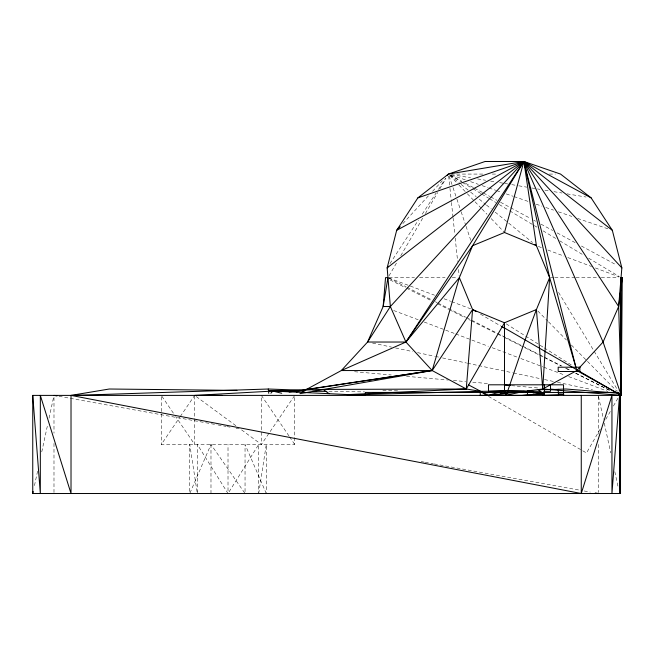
<?xml version="1.0" encoding="UTF-8"?>
<svg xmlns="http://www.w3.org/2000/svg" width="655" height="655" viewBox="0 0 655 655"><rect width="100%" height="100%" fill="white"/><g stroke="black" fill="none" stroke-linecap="round" stroke-linejoin="round"><path stroke-width="0.49" stroke-dasharray="3.27 2.46" d="M258.7 493.518L266.282 444.45L266.282 492.494M34.469 485.584L37.687 470.716M41.756 451.884L47.766 424.137M49.051 418.185L53.554 397.372M266.282 493.518L245.044 444.45L245.044 493.518L210.984 444.45L189.753 493.518L189.753 444.45L197.327 493.518L197.327 444.45L228.014 493.518L228.014 444.45M600.226 429.058L586.512 452.982L582.099 450.435M605.818 419.315L610.894 410.456M613.432 406.026L618.009 398.052M388.98 275.87L396.676 262.712M400.778 255.687L422.819 217.951M425.39 213.563L437.687 192.505M439.742 188.992L445.891 178.463M229.094 491.799L258.7 444.45L258.7 492.494M389.938 263.637L418.365 220.137M422.262 214.16L436.197 192.84M438.424 189.426L445.67 178.34M241.605 429.917L261.378 444.45L294.742 395.391L294.742 444.45L161.294 444.45L179.699 417.382M180.272 416.539L194.076 396.234M402.882 223.576L428.435 195.82M432.578 191.326L442.24 180.821M456.609 174.074L484.119 174.074M492.273 174.074L497.366 174.074M549.332 174.074L555.448 174.074M550.65 277.63L553.688 277.63M554.703 277.63L574.951 277.63M575.966 277.63L600.267 277.638M601.274 277.638L618.492 277.638M388.98 277.63L414.484 277.63M419.577 277.63L445.081 277.63M452.22 277.63L457.321 277.63M328.867 391.428L364.606 391.878M382.848 390.536L398.174 390.847M354.568 371.721L391.256 374.979M406.534 376.33L448.315 380.039M453.407 380.49L465.639 381.578M472.771 382.209L488.049 383.56M511.49 385.639L539 388.079M451.475 174.574L470.56 177.759M477.593 178.93L485.633 180.272M490.66 181.116L494.672 181.787M499.7 182.622L503.72 183.294M504.727 183.457L507.74 183.965M511.76 184.636L517.786 185.635M518.793 185.807L526.825 187.15M531.852 187.985L539.892 189.328M544.911 190.163L548.931 190.834M553.958 191.678L561.99 193.012M567.017 193.855L586.11 197.04M59.015 396.3L216.977 424.776M217.984 424.956L226.032 426.405M227.039 426.585L230.061 427.134M236.095 428.223L239.108 428.763M421.222 461.595L424.235 462.135M425.242 462.324L433.291 463.773M434.298 463.953L579.176 490.071M584.211 490.98L590.245 492.069M372.572 343.089L391.567 347.117M395.563 347.969L412.552 351.571M417.554 352.636L434.543 356.238M435.542 356.451L438.547 357.081M442.543 357.933L466.532 363.026M467.531 363.238L512.505 372.777M513.504 372.99L540.498 378.713M544.493 379.564L553.491 381.472M557.487 382.315L592.472 389.741M451.352 175.065L465.811 180.027M470.626 181.681L478.338 184.333M482.195 185.652L487.983 187.641M488.941 187.969L495.696 190.286M496.654 190.613L501.476 192.275M506.299 193.929L513.045 196.246M514.011 196.574L528.47 201.535M536.175 204.188L541.963 206.169M545.82 207.496L553.532 210.14M558.347 211.794L571.848 216.428M577.628 218.418L608.479 229.004M538.32 246.427L542.119 247.86M547.826 250.013L563.988 256.113M567.795 257.546L591.563 266.511M595.37 267.944L619.139 276.909M388.906 277.99L434.552 295.2M444.057 298.786L450.714 301.3M451.663 301.652L470.683 308.824M393.671 310.511L419.487 320.262M424.268 322.063L454.873 333.624M455.831 333.993L488.352 346.274M492.175 347.715L517.041 357.106M520.864 358.555L542.864 366.865M543.814 367.226L564.856 375.168M568.687 376.617L607.897 391.428M390.11 279.931L405.65 287.75M406.567 288.208L431.244 300.629M437.638 303.846L448.609 309.373M449.526 309.831L465.058 317.65M468.718 319.493L470.544 320.41M471.461 320.868L497.055 333.747M497.964 334.214L503.449 336.973M504.366 337.431L543.666 357.212M544.583 357.671L561.032 365.948M565.601 368.249L569.26 370.091M575.655 373.309L610.394 390.789M388.873 278.088L406.19 286.898M407.107 287.365L431.719 299.884M435.37 301.734L437.188 302.667M438.105 303.126L465.451 317.036M466.368 317.503L470.92 319.82M471.837 320.279L538.385 354.126M539.302 354.592L562.096 366.186M566.649 368.503L569.392 369.895M575.77 373.137L609.502 390.29M450.255 175.041L461.931 181.361M465.525 183.31L473.614 187.682M474.515 188.173L482.596 192.545M483.496 193.028L489.784 196.434M490.685 196.918L496.973 200.324M500.567 202.272L530.214 218.311M533.809 220.26L535.602 221.234M540.989 224.149L552.673 230.47M557.168 232.902L576.032 243.111M581.419 246.026L616.461 264.988M488.491 396.398L581.214 449.919M480.5 314.171L500.739 325.994M450.206 175.122L461.595 181.959M462.471 182.483L472.108 188.263M472.984 188.787L480.868 193.52M481.744 194.044L488.753 198.252M489.629 198.776L495.761 202.46M499.266 204.556L508.902 210.345M509.778 210.869L536.936 227.162M543.069 230.847L556.21 238.731M559.714 240.827L583.368 255.024M588.624 258.176L619.286 276.574M506.233 323.857L543.421 347.338M544.289 347.887L572.83 365.908M235.841 425.676L194.658 395.391L194.658 444.45L175.671 416.539M450.042 175.36L460.342 183.752M461.136 184.399L469.856 191.497M470.642 192.144L476.193 196.664M479.362 199.243L485.699 204.409M486.493 205.048L491.25 208.92M495.213 212.154L507.887 222.479M508.681 223.126L532.458 242.481M537.845 310.994L547.842 321.147M548.554 321.867L566.411 339.986M571.406 345.062L617.108 391.453M449.862 175.532L458.263 184.292M458.967 185.021L466.671 193.061M467.375 193.79L474.376 201.093M475.08 201.822L481.384 208.396M482.08 209.125L486.984 214.234M491.193 218.614L503.801 231.764M288.986 435.993L261.378 395.391L261.378 444.45M289.567 436.844L294.742 444.45M173.37 413.158L161.294 395.391L161.294 444.45M558.584 292.417L618.042 390.732M449.109 176.007L452.695 186.659M453.023 187.625L456.609 198.277M456.936 199.243L460.85 210.861M461.169 211.827L465.738 225.385M466.065 226.352L471.281 241.842M598.506 396.381L603.443 419.175M604.303 423.146L610.738 452.875M614.816 471.715L618.246 487.566M448.675 176.105L449.846 187.273M449.952 188.288L451.344 201.486M451.451 202.501L452.949 216.715M453.055 217.73L454.767 233.974M455.192 238.035L457.649 261.386M458.508 269.508L459.147 275.599M598.293 396.414L598.293 435.256M598.293 444.45L598.293 492.494M210.984 444.45L210.984 493.518M53.988 397.438L53.988 433.209M53.988 443.435L53.988 492.494"/><path stroke-width="0.98" d="M468.62 384.927L488.311 395.374L522.002 395.374L527.455 394.687L544.477 394.236L544.477 384.804M527.455 395.374L527.463 390.945L542.733 388.996L621.267 395.374L622.25 277.63L620.514 277.638L620.514 493.518L32.75 493.518L32.75 395.391L619.532 395.391L621.284 393.491L618.648 306.532L621.849 267.903L612.335 230.331L591.129 197.875L560.541 174.074L523.885 161.482L485.118 161.482L448.454 174.074L417.865 197.875L396.668 230.331L387.154 267.903L390.355 306.532L405.928 342.033L432.177 370.55L466.27 388.996L480.238 391.33L527.463 390.945L542.79 394.277L542.79 395.374L558.428 394.736L558.207 389.316L565.936 388.996L621.284 393.491M620.522 282.747L620.514 493.518L619.532 395.391L611.95 493.518L611.95 395.391L581.263 493.518L71.018 395.391L71.018 493.518L40.332 395.391L40.332 493.518L32.75 395.391M622.25 277.63L618.648 306.532L603.075 342.033L576.826 370.55L542.733 388.996L549.635 277.63L523.885 161.482L448.454 174.074L447.078 175.573M591.129 197.875L523.885 161.482L472.583 245.715L459.36 277.63L472.583 309.545L466.27 388.996L346.773 394.654M32.75 493.518L33.176 491.537M417.865 197.875L523.885 161.482L536.42 245.715L549.635 277.63L536.42 309.545L504.497 322.768L472.583 309.545L432.177 370.55L304.084 390.036L307.236 388.996L341.32 370.55L405.928 342.033L472.583 245.715L504.497 232.492L523.885 161.482L612.335 230.331M620.514 395.383L620.514 368.192M390.355 306.532L367.578 342.033L341.32 370.55L432.177 370.55L459.36 277.63L405.928 342.033L367.578 342.033L383.15 306.532L387.956 277.63L385.541 277.63L383.15 306.532L390.355 306.532L523.885 161.482L621.849 267.903M388.268 266.2L387.154 267.903L523.885 161.482L618.648 306.532M405.928 342.033L523.885 161.482L603.075 342.033L621.267 395.374L620.678 395.08M270.892 393.229L272.783 391.076L323.12 389.406L466.27 388.996L504.497 322.768L504.497 390.667L506.266 395.293L524.057 391.338L532.22 392.476L618.582 392.427L618.582 395.374M400.123 226.581L396.668 230.331L523.885 161.482L575.884 367.218M296.461 392.181L300.227 390.167L268.28 389.013L74.596 395.391M504.497 390.667L488.311 395.374L524.057 391.338L504.497 390.667L488.483 391.33L488.483 384.804L563.537 384.812L563.546 395.374M299.933 393.655L432.177 370.55L289.125 392.026M71.018 395.391L109.254 389.013L236.946 390.388M548.554 389.471L538.213 389.75L542.004 392.468M532.22 392.476L365.351 392.427L365.351 395.374L272.783 391.076L194.658 395.391L222.151 395.383M550.478 389.635L558.207 389.316M348.837 394.908L480.238 391.33L480.246 395.374L506.266 395.293L525.13 339.904L536.42 309.545L542.733 388.996M529.256 391.313L540.359 391.313M543.748 391.33L550.478 391.33L550.478 384.804M268.615 390.724L303.339 391.109M312.533 391.223L326.829 391.403M500.412 393.573L505.513 393.639M533.08 393.982L543.298 394.113M558.609 394.302L563.718 394.367M480.934 392.525L488.09 392.673M558.592 394.105L563.701 394.212M504.358 385.009L510.466 385.549M550.208 389.078L556.324 389.619M53.988 395.391L57.001 395.939M595.28 492.969L598.293 493.518M272.783 391.076L281.715 393.254M504.497 232.492L536.42 245.715L534.832 244.421M620.129 394.744L576.826 370.55L549.635 277.63M301.668 390.405L305.615 392.607M502.238 326.689L615.987 392.427M472.583 309.545L476.103 311.6M501.624 326.509L504.26 328.049M482.006 392.427L486.722 395.374M323.12 389.406L329.105 393.696M544.477 394.236L542.782 392.476L542.79 394.277M268.28 389.013L268.771 393.344M621.038 277.63L621.267 395.374M619.532 395.391L619.532 493.518M581.263 395.391L581.263 493.518M579.863 367.218L558.183 367.218L558.183 371.5L579.863 371.5L579.863 367.218"/></g></svg>
